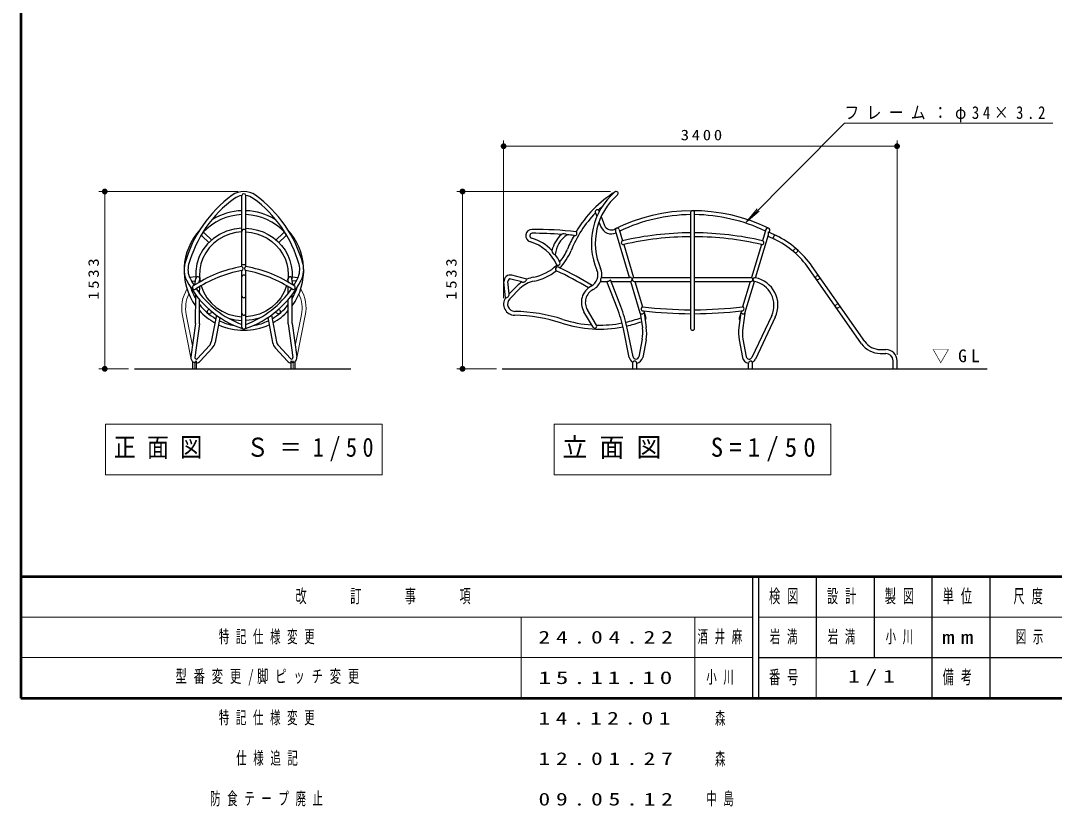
# Model space of a CAD drawing. Units: millimetres on the paper, with parts at other scales. Extents: x -365 to 0, y -19 to 257.
# Drawn here: x -365 to -186.3, y -18.7 to 117.1 of the extents above; entities that cross this region are included whole.
import ezdxf
from ezdxf.enums import TextEntityAlignment as Align

# ---------------------------------------------------------------- set-up
doc = ezdxf.new("R2010")
doc.units = ezdxf.units.MM
doc.linetypes.add('USER1', pattern=[4.5, 2.5, -2])
doc.linetypes.add('USER2', pattern=[6, 3, -1, 1, -1])
doc.layers.add('LY_1', color=7, linetype='Continuous', lineweight=25)
doc.styles.add('ＭＳ ゴシック', font='')
doc.styles.get('ＭＳ ゴシック').set_extended_font_data('MS Gothic')

# ---------------------------------------------------------------- blocks, each defined once
blk = doc.blocks.new('filled_dot')
at = {"color": 0, "linetype": 'Continuous', "lineweight": -2, "const_width": 1.25}
blk.add_lwpolyline([(-0.625, 0, 1), (0.625, 0, 1)], format="xyb", close=True, dxfattribs=at)

msp = doc.modelspace()

# ---------------------------------------------------------------- linework, layer by layer
at = {"layer": 'LY_1', "lineweight": 50}
for p, q in [((-365, 257), (-365, 0)), ((-365, 21), (0, 21)), ((-365, 0), (0, 0))]:
    msp.add_line(p, q, dxfattribs=at)
at = {"layer": 'LY_1', "lineweight": 13}
for p, q in [((-222.616, 99.374), (-239.623, 82.251)), ((-222.616, 99.374), (-186.616, 99.374)), ((-281.529, 69.113), (-281.529, 96.4)), ((-281.529, 95.4), (-213.529, 95.4)), ((-213.529, 59.313), (-213.529, 96.4)), ((-327.423, 87.573), (-351.462, 87.573)), ((-350.462, 56.913), (-350.462, 87.573)), ((-263.073, 87.576), (-289.629, 87.576)), ((-288.629, 56.913), (-288.629, 87.576)), ((-239.623, 82.251), (-237.702, 84.556)), ((-239.623, 82.251), (-237.331, 84.187)), ((-335.586, 58.812), (-337.045, 66.16)), ((-335.305, 60.887), (-336.378, 66.292)), ((-317.541, 60.887), (-316.468, 66.292)), ((-317.26, 58.812), (-315.801, 66.16)), ((-346.345, 56.913), (-351.462, 56.913)), ((-282.761, 56.913), (-289.629, 56.913)), ((-350.323, 47.359), (-350.323, 38.559)), ((-302.523, 47.359), (-350.323, 47.359)), ((-302.523, 38.559), (-302.523, 47.359)), ((-272.769, 47.359), (-272.769, 38.559)), ((-224.969, 47.359), (-272.769, 47.359)), ((-224.969, 38.559), (-224.969, 47.359)), ((-350.323, 38.559), (-302.523, 38.559)), ((-272.769, 38.559), (-224.969, 38.559)), ((-365, 14), (-238.5, 14)), ((-278.5, 14), (-278.5, 0)), ((-248.5, 14), (-248.5, 0)), ((-237.5, 14), (-182.5, 14)), ((-365, 7), (-238.5, 7)), ((-227.5, 7), (-227.5, 0))]:
    msp.add_line(p, q, dxfattribs=at)
at = {"layer": 'LY_1'}
for p, q in [((-326.763, 74.581), (-326.763, 86.876)), ((-326.083, 74.581), (-326.083, 86.876)), ((-265.136, 84.396), (-265.011, 84.081)), ((-265.659, 83.871), (-265.41, 83.244)), ((-265.043, 82.318), (-264.707, 81.471)), ((-264.673, 83.229), (-264.074, 81.722)), ((-249.209, 83.913), (-249.209, 63.913)), ((-248.529, 63.913), (-248.529, 83.913)), ((-259.762, 72.711), (-262.195, 80.816)), ((-261.543, 81.011), (-260.957, 79.059)), ((-236.195, 81.011), (-236.781, 79.059)), ((-235.753, 80.594), (-234.428, 79.948)), ((-235.628, 80.533), (-235.543, 80.816)), ((-332.494, 78.728), (-333.638, 79.85)), ((-333.162, 80.336), (-331.997, 79.193)), ((-319.684, 80.336), (-320.849, 79.193)), ((-320.352, 78.728), (-319.208, 79.85)), ((-237.996, 72.646), (-235.756, 80.107)), ((-235.826, 79.873), (-234.726, 79.337)), ((-234.683, 80.073), (-234.981, 79.462)), ((-260.762, 78.406), (-259.052, 72.711)), ((-236.977, 78.406), (-238.686, 72.711)), ((-326.763, 64.126), (-326.763, 73.891)), ((-326.083, 64.126), (-326.083, 73.891)), ((-219.665, 61.254), (-228.761, 74.243)), ((-219.108, 61.644), (-228.204, 74.633)), ((-334.749, 72.795), (-335.792, 72.695)), ((-335.451, 72.045), (-334.785, 72.109)), ((-334.891, 71.414), (-334.719, 72.54)), ((-334.132, 71.885), (-334.047, 72.437)), ((-318.714, 71.885), (-318.799, 72.437)), ((-317.955, 71.414), (-318.127, 72.54)), ((-318.097, 72.795), (-317.054, 72.695)), ((-317.395, 72.045), (-318.061, 72.109)), ((-281.201, 69.192), (-281.465, 71.93)), ((-280.583, 69.865), (-280.788, 71.995)), ((-278.377, 71.934), (-280.261, 72.441)), ((-277.514, 72.405), (-280.084, 73.098)), ((-264.765, 72.031), (-263.689, 72.031)), ((-264.574, 72.711), (-259.762, 72.711)), ((-261.899, 67.432), (-263.689, 72.031)), ((-261.274, 67.675), (-263.065, 72.274)), ((-262.97, 72.031), (-259.558, 72.031)), ((-257.907, 66.531), (-259.558, 72.031)), ((-259.052, 72.711), (-249.209, 72.711)), ((-258.848, 72.031), (-257.525, 67.624)), ((-258.848, 72.031), (-249.209, 72.031)), ((-248.529, 72.711), (-238.686, 72.711)), ((-248.529, 72.031), (-238.89, 72.031)), ((-238.89, 72.031), (-240.213, 67.624)), ((-239.831, 66.531), (-238.192, 71.992)), ((-334.784, 64.73), (-334.747, 69.713)), ((-334.065, 69.941), (-334.056, 71.137)), ((-318.781, 69.941), (-318.79, 71.137)), ((-318.061, 64.73), (-318.099, 69.713)), ((-279.188, 71.265), (-280.583, 69.865)), ((-278.706, 70.785), (-280.482, 69.003)), ((-334.105, 64.682), (-334.073, 68.876)), ((-318.741, 64.682), (-318.773, 68.876)), ((-332.393, 67.175), (-332.572, 67.087)), ((-331.824, 66.696), (-332.274, 66.476)), ((-331.177, 66.199), (-332.064, 61.58)), ((-321.669, 66.199), (-320.782, 61.58)), ((-321.022, 66.696), (-320.572, 66.476)), ((-320.453, 67.175), (-320.274, 67.087)), ((-266.052, 64.123), (-267.636, 66.766)), ((-265.469, 64.473), (-267.053, 67.115)), ((-257.91, 66.556), (-257.542, 63.978)), ((-257.312, 66.916), (-256.943, 65.687)), ((-257.237, 66.652), (-256.869, 64.074)), ((-240.501, 66.652), (-240.869, 64.074)), ((-240.426, 66.916), (-240.795, 65.687)), ((-239.828, 66.556), (-240.196, 63.978)), ((-235.195, 66.158), (-238.625, 58.886)), ((-334.784, 64.73), (-335.565, 58.965)), ((-334.105, 64.682), (-334.891, 58.874)), ((-330.566, 65.774), (-331.396, 61.451)), ((-322.28, 65.774), (-321.45, 61.451)), ((-318.741, 64.682), (-317.955, 58.874)), ((-318.061, 64.73), (-317.281, 58.965)), ((-234.58, 65.868), (-238.01, 58.596)), ((-259.817, 58.865), (-260.834, 63.822)), ((-259.151, 59.002), (-260.168, 63.958)), ((-332.387, 60.936), (-334.464, 58.674)), ((-320.458, 60.936), (-318.382, 58.674)), ((-257.584, 62.023), (-258.149, 59.01)), ((-256.916, 61.898), (-257.481, 58.885)), ((-240.822, 61.898), (-240.257, 58.885)), ((-240.154, 62.023), (-239.589, 59.01)), ((-331.886, 60.476), (-333.963, 58.214)), ((-320.959, 60.476), (-318.883, 58.214)), ((-216.438, 60.253), (-215.469, 60.253)), ((-216.438, 59.573), (-215.469, 59.573)), ((-335.263, 56.913), (-335.263, 58.149)), ((-334.583, 56.913), (-334.583, 58.297)), ((-318.263, 56.913), (-318.263, 58.297)), ((-317.583, 56.913), (-317.583, 58.149)), ((-259.209, 56.913), (-259.209, 58.052)), ((-258.529, 56.913), (-258.529, 57.92)), ((-239.209, 56.913), (-239.209, 57.92)), ((-238.529, 56.913), (-238.529, 58.052)), ((-214.209, 56.913), (-214.209, 58.313)), ((-213.529, 56.913), (-213.529, 58.313)), ((-345.345, 56.913), (-307.923, 56.913)), ((-281.761, 56.913), (-197.967, 56.913)), ((-238.5, 21), (-238.5, 0)), ((-237.5, 21), (-237.5, 0)), ((-227.5, 21), (-227.5, 7)), ((-217.5, 21), (-217.5, 7)), ((-207.5, 21), (-207.5, 0)), ((-197.5, 21), (-197.5, 7)), ((-237.5, 7), (0, 7)), ((-197.5, 7), (-197.5, 0))]:
    msp.add_line(p, q, dxfattribs=at)
at = {"layer": 'LY_1', "linetype": 'USER2', "lineweight": 13}
for p, q in [((-334.923, 56.913), (-334.923, 58.149)), ((-317.923, 56.913), (-317.923, 58.297))]:
    msp.add_line(p, q, dxfattribs=at)
at = {"layer": 'LY_1'}
for points in [[(-326.763, 81.232), (-328.106, 81.075), (-329.405, 80.711), (-330.626, 80.151), (-331.735, 79.409), (-332.705, 78.505), (-333.51, 77.463), (-334.127, 76.309), (-334.542, 75.076), (-334.744, 73.794), (-334.726, 72.498)], [(-326.763, 80.581), (-327.84, 80.461), (-328.889, 80.197), (-329.889, 79.794), (-330.819, 79.26), (-331.661, 78.605), (-332.398, 77.843), (-333.015, 76.988), (-333.5, 76.059), (-333.843, 75.074), (-334.037, 74.052), (-334.079, 73.014), (-333.967, 71.981)], [(-326.083, 81.232), (-325.066, 81.133), (-324.07, 80.915), (-323.109, 80.582), (-322.198, 80.139), (-321.351, 79.592), (-320.579, 78.95), (-319.895, 78.223), (-319.31, 77.421), (-318.831, 76.557), (-318.465, 75.643), (-318.22, 74.693), (-318.097, 73.721), (-318.084, 73.109), (-318.12, 72.498)], [(-326.083, 80.581), (-325.114, 80.48), (-324.167, 80.262), (-323.256, 79.931), (-322.396, 79.492), (-321.601, 78.952), (-320.884, 78.319), (-320.258, 77.605), (-319.73, 76.82), (-319.311, 75.977), (-319.008, 75.091), (-318.824, 74.174), (-318.763, 73.243), (-318.792, 72.609), (-318.879, 71.981)], [(-333.804, 71.288), (-333.393, 70.208), (-332.81, 69.202), (-332.071, 68.295), (-331.193, 67.511), (-330.197, 66.867), (-329.109, 66.381), (-327.955, 66.063), (-326.763, 65.922)], [(-319.042, 71.288), (-319.453, 70.208), (-320.036, 69.202), (-320.775, 68.295), (-321.653, 67.511), (-322.649, 66.867), (-323.737, 66.381), (-324.891, 66.063), (-326.083, 65.922)], [(-329.083, 65.681), (-327.938, 65.396), (-326.763, 65.27)], [(-323.763, 65.681), (-324.908, 65.396), (-326.083, 65.27)]]:
    msp.add_lwpolyline(points, dxfattribs=at)
at = {"layer": 'LY_1', "linetype": 'USER1', "lineweight": 13}
for centre in [(-231.068, 77.315), (-227.254, 72.684), (-223.812, 67.769)]:
    msp.add_circle(centre, 0.34, dxfattribs=at)
at = {"layer": 'LY_1'}
for centre, radius, start, end in [((-326.423, 84.13), 3.443, 54.00022, 125.99978), ((-262.073, 87.236), 0.34, 310.74518, 130.74518), ((-315.679, 69.343), 21.722, 125.99978, 164.58819), ((-315.679, 69.343), 21.042, 125.99978, 164.58819), ((-326.423, 84.13), 2.763, 97.06821, 125.99978), ((-326.423, 86.829), 0.343, 7.77857, 172.22143), ((-326.423, 84.13), 2.763, 54.00022, 82.93179), ((-337.167, 69.343), 21.042, 15.41182, 54.00022), ((-337.167, 69.343), 21.722, 15.41182, 54.00022), ((-251.051, 69.833), 20.94, 122.28647, 149.02139), ((-254.659, 78.63), 11.699, 130.74518, 203.35161), ((-254.659, 78.63), 11.019, 130.74518, 203.35161), ((-326.423, 73.913), 10.34, 91.88434, 121.54124), ((-326.423, 73.913), 10.34, 58.45876, 88.11566), ((-265.292, 84.036), 0.392, 66.48973, 203.69361), ((-251.051, 69.833), 20.26, 131.42954, 134.04359), ((-248.869, 54.247), 30.007, 64.01077, 116.69236), ((-248.869, 83.913), 0.34, 0, 180), ((-326.423, 73.913), 9.66, 92.01704, 136.82718), ((-326.423, 73.913), 9.66, 43.17282, 87.98296), ((-251.051, 69.833), 20.26, 136.13975, 158.21696), ((-248.869, 54.247), 29.327, 90.66428, 115.42516), ((-248.869, 54.247), 29.327, 64.57484, 89.33572), ((-326.423, 73.913), 10.34, 137.17453, 216.25371), ((-333.4, 80.093), 0.34, 45.55947, 225.55947), ((-326.423, 80.685), 0.34, 0, 180), ((-319.446, 80.093), 0.34, 314.44053, 134.44053), ((-326.423, 73.913), 10.34, 323.74629, 42.82547), ((-276.596, 79.925), 1.1, 90.08223, 253.85981), ((-276.499, 12.944), 68.08, 83.655, 90.08223), ((-269.223, 80.32), 0.38, 249.14428, 49.29756), ((-262.903, 82.187), 1.94, 201.65061, 295.14446), ((-262.903, 82.187), 1.26, 201.65061, 297.12839), ((-261.869, 80.913), 0.34, 16.70834, 196.70834), ((-248.869, 26.565), 53.868, 90.36164, 102.96809), ((-248.869, 26.565), 53.868, 77.03191, 89.63836), ((-235.869, 80.913), 0.34, 343.29166, 163.29166), ((-236.851, 80.358), 1.124, 347.05494, 12.10549), ((-276.596, 79.925), 0.42, 90.08223, 253.85981), ((-278.888, 72.002), 7.148, 23.54079, 73.85981), ((-278.888, 72.002), 7.828, 43.09805, 73.85981), ((-276.499, 12.944), 67.4, 85.7902, 90.08223), ((-267.857, 76.161), 5.447, 132.70924, 167.38363), ((-267.857, 76.161), 4.767, 124.62615, 173.97798), ((-271.126, 79.295), 0.967, 54.59392, 116.14568), ((-276.499, 12.944), 67.4, 83.91791, 84.94939), ((-252.767, 70.519), 19.092, 150.34289, 158.21696), ((-260.859, 78.733), 0.34, 99.11599, 282.94392), ((-248.869, 26.565), 53.188, 90.36626, 102.9202), ((-248.869, 26.565), 53.188, 77.0798, 89.63374), ((-236.879, 78.733), 0.34, 257.05608, 80.88401), ((-241.589, 65.261), 15.66, 35, 64.01077), ((-241.589, 65.261), 16.34, 35, 64.01077), ((-272.524, 77.306), 0.65, 176.1117, 263.50988), ((-277.862, 80.547), 8.613, 314.12614, 338.21696), ((-277.862, 80.547), 7.933, 319.47121, 338.21696), ((-332.78, 74.057), 3.983, 164.58819, 206.91677), ((-320.066, 74.057), 3.983, 333.08323, 15.41181), ((-278.888, 72.002), 7.828, 25.66549, 36.52353), ((-272.152, 75.188), 0.379, 241.09141, 32.54489), ((-332.78, 74.057), 3.303, 164.58819, 206.91677), ((-323.17, 53.345), 21.537, 99.60189, 124.08803), ((-323.17, 53.345), 20.857, 99.91804, 123.87947), ((-326.423, 75.758), 0.82, 245.51096, 294.48904), ((-326.9, 74.236), 0.371, 291.71576, 68.28424), ((-325.946, 74.236), 0.371, 111.71576, 248.28424), ((-329.675, 53.345), 21.537, 55.91197, 80.39811), ((-329.675, 53.345), 20.857, 56.12053, 80.08196), ((-320.066, 74.057), 3.303, 333.08323, 15.41181), ((-277.862, 80.547), 7.933, 280.76902, 314.1651), ((-277.862, 80.547), 8.613, 280.76902, 309.18798), ((-272.187, 74.168), 0.377, 31.43678, 231.87734), ((-293.545, 27.669), 50.803, 58.32229, 65.42891), ((-293.545, 27.669), 51.483, 57.95071, 65.096), ((-267.39, 73.134), 2.168, 297.62845, 23.35161), ((-267.39, 73.134), 2.848, 349.76516, 23.35161), ((-321.138, 79.967), 17.039, 206.91677, 251.55087), ((-321.138, 79.967), 16.359, 206.91677, 211.89214), ((-334.383, 72.489), 0.34, 351.32491, 171.32491), ((-326.423, 72.795), 0.34, 0, 180), ((-331.708, 79.967), 17.039, 288.44913, 333.08323), ((-318.463, 72.489), 0.34, 8.67509, 188.67509), ((-331.708, 79.967), 16.359, 328.10785, 333.08323), ((-280.37, 72.035), 1.1, 74.93151, 185.50548), ((-280.37, 72.035), 0.42, 74.93151, 185.50548), ((-275.374, 67.466), 5.383, 123.90462, 135.11044), ((-275.374, 67.466), 4.703, 100.76902, 135.11044), ((-278.163, 72.568), 0.669, 251.38513, 345.93942), ((-275.374, 67.466), 5.383, 100.76902, 113.41993), ((-267.39, 73.134), 2.848, 297.62845, 338.96458), ((-264.5, 72.325), 0.315, 106.17257, 222.55716), ((-263.689, 72.955), 0.924, 270, 312.54322), ((-259.674, 72.366), 0.355, 289.17912, 104.23757), ((-258.935, 72.375), 0.355, 109.17912, 284.23757), ((-238.803, 72.375), 0.355, 255.76243, 70.82088), ((-238.108, 72.323), 0.342, 70.9062, 255.67712), ((-238.937, 67.923), 4.136, 334.74963, 79.63042), ((-238.937, 67.923), 4.816, 334.74963, 78.73257), ((-326.423, 73.913), 9.66, 197.42508, 210.43391), ((-334.967, 70.966), 0.349, 141.91219, 299.00263), ((-321.138, 79.967), 16.359, 214.27398, 249.89002), ((-331.708, 79.967), 16.359, 290.10998, 325.72602), ((-326.423, 73.913), 9.66, 329.5661, 342.57492), ((-317.879, 70.966), 0.349, 240.99738, 38.08781), ((-281.184, 69.797), 0.605, 268.35763, 6.41892), ((-264.912, 68.399), 3.177, 117.62845, 210.93985), ((-264.912, 68.399), 2.497, 117.62845, 210.93985), ((-326.423, 73.913), 9.66, 217.5708, 239.6962), ((-326.423, 69.532), 0.34, 180, 0), ((-326.423, 73.913), 9.66, 300.3038, 322.4292), ((-279.589, 68.113), 1.94, 146.21183, 268.75828), ((-279.589, 68.113), 1.26, 135.11044, 268.75828), ((-326.423, 73.913), 10.34, 222.16238, 241.02094), ((-332.423, 66.782), 0.34, 116.02185, 296.02185), ((-326.423, 66.521), 0.34, 180, 0), ((-326.423, 73.913), 10.34, 298.97906, 317.83762), ((-320.423, 66.782), 0.34, 243.97815, 63.97815), ((-280.253, 37.495), 28.685, 72.19852, 88.75828), ((-280.253, 37.495), 29.365, 72.19852, 88.75828), ((-282.687, 59.339), 22.308, 11.59217, 21.27161), ((-282.687, 59.339), 22.979, 11.59217, 21.27161), ((-257.627, 66.894), 0.459, 232.40464, 328.16123), ((-257.389, 67.279), 0.371, 111.55317, 281.86351), ((-248.869, 141.887), 74.765, 263.35164, 269.73944), ((-248.869, 141.887), 75.445, 263.57446, 269.74179), ((-248.869, 141.887), 74.765, 270.26056, 276.64836), ((-248.869, 141.887), 75.445, 270.25821, 276.42554), ((-240.111, 66.894), 0.459, 211.83877, 307.59536), ((-240.349, 67.279), 0.371, 258.13649, 68.44682), ((-326.423, 73.913), 10.34, 244.94462, 295.05538), ((-326.423, 73.913), 9.66, 243.92217, 260.33695), ((-326.423, 73.913), 9.66, 279.66305, 296.07783), ((-264.965, 85.107), 21.32, 252.19852, 280.96507), ((-264.965, 85.107), 20.64, 252.19852, 266.33773), ((-265.755, 64.288), 0.34, 209.06712, 32.81258), ((-264.965, 85.107), 20.64, 268.60077, 280.88494), ((-264.965, 85.107), 20.64, 282.74744, 290.32628), ((-264.965, 85.107), 21.32, 282.76667, 289.93182), ((-257.269, 65.589), 0.34, 310.50777, 16.70834), ((-240.469, 65.589), 0.34, 163.29166, 229.49223), ((-326.423, 64.126), 0.34, 180, 0), ((-263.481, 63.129), 6, 349.38034, 8.13713), ((-263.481, 63.129), 6.68, 349.38034, 8.13713), ((-248.869, 63.913), 0.34, 180, 0), ((-234.257, 63.129), 6.68, 171.86287, 190.61965), ((-234.257, 63.129), 6, 171.86287, 190.61965), ((-333.36, 61.828), 1.32, 317.45403, 349.13815), ((-333.36, 61.828), 2, 317.45403, 349.13815), ((-319.486, 61.828), 2, 190.86185, 222.54597), ((-319.486, 61.828), 1.32, 190.86185, 222.54597), ((-216.438, 63.513), 3.94, 215, 270), ((-216.438, 63.513), 3.26, 215, 270), ((-334.646, 58.841), 0.927, 172.29174, 234.22029), ((-318.2, 58.841), 0.927, 305.77971, 7.70826), ((-258.651, 59.104), 0.511, 191.59217, 349.38034), ((-239.087, 59.104), 0.511, 190.61965, 334.74963), ((-215.469, 58.313), 1.94, 0, 90), ((-215.469, 58.313), 1.26, 0, 90), ((-334.97, 58.437), 0.411, 224.54644, 340.02802), ((-334.646, 58.841), 0.247, 172.29174, 317.45403), ((-334.646, 58.841), 0.927, 273.89221, 317.45403), ((-318.2, 58.841), 0.927, 222.54597, 266.10779), ((-318.2, 58.841), 0.247, 222.54597, 7.70826), ((-317.876, 58.437), 0.411, 199.97198, 315.45356), ((-258.651, 59.104), 1.191, 191.59217, 242.04826), ((-258.887, 57.892), 0.359, 4.37659, 153.54865), ((-258.651, 59.104), 1.191, 275.87697, 349.38034), ((-239.087, 59.104), 1.191, 190.61965, 264.12303), ((-238.851, 57.892), 0.359, 26.45135, 175.62341), ((-239.087, 59.104), 1.191, 297.95173, 334.74963)]:
    msp.add_arc(centre, radius, start, end, dxfattribs=at)
at = {"layer": 'LY_1', "lineweight": 13}
for centre, radius, start, end in [((-330.765, 67.407), 6.403, 148.99065, 191.23694), ((-330.765, 67.407), 5.723, 154.61764, 191.23694), ((-322.081, 67.407), 5.723, 348.76306, 25.38236), ((-322.081, 67.407), 6.403, 348.76306, 31.00935)]:
    msp.add_arc(centre, radius, start, end, dxfattribs=at)

# ---------------------------------------------------------------- block references
at = {"layer": 'LY_1', "lineweight": 13, "xscale": 0.4, "yscale": 0.4}
msp.add_blockref('filled_dot', (-281.529, 95.4), dxfattribs=at)
for p, rotation in [((-213.529, 95.4), 180), ((-350.462, 87.573), 270), ((-288.629, 87.576), 270), ((-350.462, 56.913), 90), ((-288.629, 56.913), 90)]:
    msp.add_blockref('filled_dot', p, dxfattribs=dict(at, rotation=rotation))

# ---------------------------------------------------------------- texts
at = {"layer": 'LY_1', "style": 'ＭＳ ゴシック', "width": 0.6}
for p in [(-245, -3.5), (-245, -10.5)]:
    msp.add_text('森', height=2.199, dxfattribs=at).set_placement(p, align=Align.MIDDLE_LEFT)
at = {"layer": 'LY_1', "style": 'ＭＳ ゴシック'}
for s, insert, char_height, attachment_point in [('\\T1.5;\\W0.85;フレーム：φ34×3.2', (-222.616, 99.524), 2.199, 7), ('\\T1.33;\\W1.15;3400', (-247.101, 96.4), 1.833, 8), ('\\T1.5;▽GL', (-202.976, 59.066), 2.199, 5), ('\\T1.5;\\W0.85;正面図\u3000Ｓ＝1/50', (-348.923, 42.959), 3.299, 4), ('\\T1.5;\\W0.95;立面図\u3000S=1/50', (-271.369, 42.959), 3.299, 4), ('\\T1.64;\\W0.6;改\u3000\u3000訂\u3000\u3000事\u3000\u3000項', (-301.75, 17.5), 2.346, 5), ('\\T1.64;\\W0.6;検図', (-232.5, 17.5), 2.346, 5), ('\\T1.64;\\W0.6;設計', (-222.5, 17.5), 2.346, 5), ('\\T1.64;\\W0.6;製図', (-212.5, 17.5), 2.346, 5), ('\\T1.64;\\W0.6;単位', (-202.5, 17.5), 2.346, 5), ('\\T1.64;\\W0.6;尺度', (-190.25, 17.5), 2.346, 5), ('\\T1.64;\\W0.6;特記仕様変更', (-330.75, 10.5), 2.199, 4), ('\\T1.5;\\W1.35;24.04.22', (-275.5, 10.5), 2.199, 4), ('\\T1.64;\\W0.6;酒井麻', (-248, 10.5), 2.199, 4), ('\\T1.64;\\W0.6;岩満', (-235.5, 10.5), 2.199, 4), ('\\T1.64;\\W0.6;岩満', (-225.5, 10.5), 2.199, 4), ('\\T1.64;\\W0.6;小川', (-215.5, 10.5), 2.199, 4), ('\\T1.5;\\W1.35;mm', (-202.5, 10.5), 2.346, 5), ('\\T1.64;\\W0.6;図示', (-193, 10.5), 2.199, 4), ('\\T1.61;\\W0.65;型番変更/脚ピッチ変更', (-338.25, 3.5), 2.199, 4), ('\\T1.38;\\W1.45;15.11.10', (-275.5, 3.5), 2.199, 4), ('\\T1.64;\\W0.6;小川', (-246.5, 3.5), 2.199, 4), ('\\T1.64;\\W0.6;番号', (-232.5, 3.5), 2.346, 5), ('\\T1.5;\\W1.35;1/1', (-222, 3.5), 2.199, 4), ('\\T1.64;\\W0.6;備考', (-202.5, 3.5), 2.346, 5), ('\\T1.64;\\W0.6;特記仕様変更', (-330.75, -3.5), 2.199, 4), ('\\T1.47;\\W1.35;14.12.01', (-275.5, -3.5), 2.199, 4), ('\\T1.64;\\W0.6;仕様追記', (-327.75, -10.5), 2.199, 4), ('\\T1.5;\\W1.35;12.01.27', (-275.5, -10.5), 2.199, 4), ('\\T1.64;\\W0.6;防食テープ廃止', (-332.25, -17.5), 2.199, 4), ('\\T1.64;\\W0.6;中島', (-246.5, -17.5), 2.199, 4), ('\\T1.5;\\W1.35;09.05.12', (-275.5, -17.5), 2.199, 4)]:
    msp.add_mtext(s, dxfattribs=dict(at, insert=insert, char_height=char_height, attachment_point=attachment_point))
at = {"layer": 'LY_1', "char_height": 1.833, "attachment_point": 8, "rotation": 90, "style": 'ＭＳ ゴシック'}
for insert in [(-351.462, 72.671), (-289.629, 72.673)]:
    msp.add_mtext('\\T1.33;\\W1.15;1533', dxfattribs=dict(at, insert=insert))

doc.saveas('drawing.dxf')
